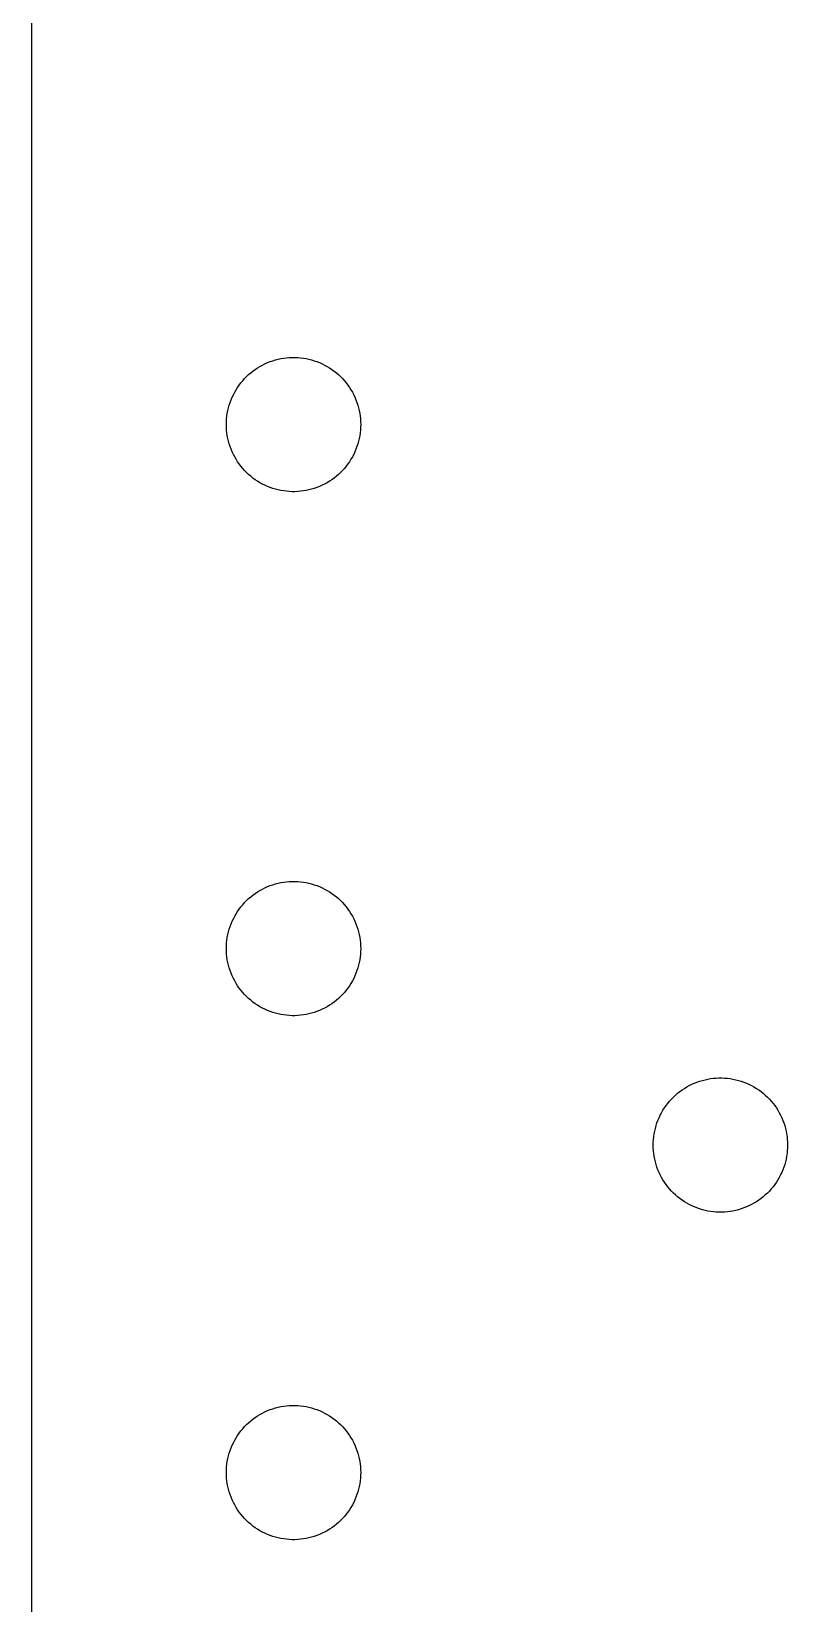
# Model space of a CAD drawing. Header units: metres. Extents: x 1 to 148, y -190 to 190.
# Drawn here: x 1.27 to 24.35, y -4 to 44 of the extents above; entities that cross this region are included whole.
import ezdxf

# ---------------------------------------------------------------- set-up
doc = ezdxf.new("R2010")
doc.units = ezdxf.units.M

msp = doc.modelspace()

# ---------------------------------------------------------------- linework, layer by layer
for p, q in [((1.26969, 184.15), (1.26969, -184.15)), ((7.96308, 33.5793), (8.03052, 33.6328)), ((8.03052, 33.6328), (8.09989, 33.6832)), ((8.09989, 33.6832), (8.17121, 33.7305)), ((8.17121, 33.7305), (8.24485, 33.7751)), ((8.24485, 33.7751), (8.32003, 33.8165)), ((8.32003, 33.8165), (8.39677, 33.8545)), ((8.39677, 33.8545), (8.47545, 33.8898)), ((8.47545, 33.8898), (8.55529, 33.9212)), ((8.55529, 33.9212), (8.63629, 33.9495)), ((8.63629, 33.9495), (8.71846, 33.9743)), ((8.71846, 33.9743), (8.80179, 33.9956)), ((8.80179, 33.9956), (8.8855, 34.0134)), ((8.8855, 34.0134), (8.97038, 34.0278)), ((8.97038, 34.0278), (9.05565, 34.0386)), ((9.05565, 34.0386), (9.14091, 34.0456)), ((9.14091, 34.0456), (9.22696, 34.0495)), ((9.22696, 34.0495), (9.31261, 34.0495)), ((9.31261, 34.0495), (9.39865, 34.0456)), ((9.39865, 34.0456), (9.48392, 34.0386)), ((9.48392, 34.0386), (9.56918, 34.0278)), ((9.56918, 34.0278), (9.65406, 34.0134)), ((9.65406, 34.0134), (9.73778, 33.9956)), ((9.73778, 33.9956), (9.82111, 33.9743)), ((9.82111, 33.9743), (9.90327, 33.9495)), ((9.90327, 33.9495), (9.98427, 33.9212)), ((9.98427, 33.9212), (10.0641, 33.8898)), ((10.0641, 33.8898), (10.1428, 33.8545)), ((10.1428, 33.8545), (10.2195, 33.8165)), ((10.2195, 33.8165), (10.2947, 33.7751)), ((10.2947, 33.7751), (10.3684, 33.7305)), ((10.3684, 33.7305), (10.4397, 33.6832)), ((10.4397, 33.6832), (10.509, 33.6328)), ((10.509, 33.6328), (10.5765, 33.5793)), ((7.51621, 33.0619), (7.56233, 33.1344)), ((7.56233, 33.1344), (7.61116, 33.2049)), ((7.61116, 33.2049), (7.6631, 33.2732)), ((7.6631, 33.2732), (7.71813, 33.3394)), ((7.71813, 33.3394), (7.77549, 33.403)), ((7.77549, 33.403), (7.83557, 33.4646)), ((7.83557, 33.4646), (7.89797, 33.5231)), ((7.89797, 33.5231), (7.96308, 33.5793)), ((10.5765, 33.5793), (10.6416, 33.5231)), ((10.6416, 33.5231), (10.704, 33.4646)), ((10.704, 33.4646), (10.7641, 33.403)), ((10.7641, 33.403), (10.8218, 33.3394)), ((10.8218, 33.3394), (10.8765, 33.2732)), ((10.8765, 33.2732), (10.9284, 33.2049)), ((10.9284, 33.2049), (10.9772, 33.1344)), ((10.9772, 33.1344), (11.0234, 33.0619)), ((7.30731, 32.5922), (7.33366, 32.674)), ((7.33366, 32.674), (7.36389, 32.7546)), ((7.36389, 32.7546), (7.39722, 32.8337)), ((7.39722, 32.8337), (7.43365, 32.9112)), ((7.43365, 32.9112), (7.47319, 32.9875)), ((7.47319, 32.9875), (7.51621, 33.0619)), ((11.0234, 33.0619), (11.0664, 32.9875)), ((11.0664, 32.9875), (11.1059, 32.9112)), ((11.1059, 32.9112), (11.1427, 32.8337)), ((11.1427, 32.8337), (11.1757, 32.7546)), ((11.1757, 32.7546), (11.2059, 32.674)), ((11.2059, 32.674), (11.2323, 32.5922)), ((7.22165, 32.0856), (7.22708, 32.1713)), ((7.22708, 32.1713), (7.23599, 32.2566)), ((7.23599, 32.2566), (7.24839, 32.3418)), ((7.24839, 32.3418), (7.26467, 32.4259)), ((7.26467, 32.4259), (7.28405, 32.5096)), ((7.28405, 32.5096), (7.30731, 32.5922)), ((11.2323, 32.5922), (11.2555, 32.5096)), ((11.2555, 32.5096), (11.2749, 32.4259)), ((11.2749, 32.4259), (11.2912, 32.3418)), ((11.2912, 32.3418), (11.3036, 32.2566)), ((11.3036, 32.2566), (11.3125, 32.1713)), ((11.3125, 32.1713), (11.3179, 32.0856)), ((7.21971, 32), (7.22165, 32.0856)), ((7.22165, 31.9139), (7.21971, 32)), ((7.22708, 31.8283), (7.22165, 31.9139)), ((7.23599, 31.743), (7.22708, 31.8283)), ((7.24839, 31.6578), (7.23599, 31.743)), ((11.3036, 31.743), (11.2912, 31.6578)), ((11.3125, 31.8283), (11.3036, 31.743)), ((11.3179, 31.9139), (11.3125, 31.8283)), ((11.3179, 32.0856), (11.3199, 32)), ((11.3199, 32), (11.3179, 31.9139)), ((7.26467, 31.5737), (7.24839, 31.6578)), ((7.28405, 31.4899), (7.26467, 31.5737)), ((7.30731, 31.4074), (7.28405, 31.4899)), ((7.33366, 31.3256), (7.30731, 31.4074)), ((7.36389, 31.245), (7.33366, 31.3256)), ((7.39722, 31.1659), (7.36389, 31.245)), ((11.1757, 31.245), (11.1427, 31.1659)), ((11.2059, 31.3256), (11.1757, 31.245)), ((11.2323, 31.4074), (11.2059, 31.3256)), ((11.2555, 31.4899), (11.2323, 31.4074)), ((11.2749, 31.5737), (11.2555, 31.4899)), ((11.2912, 31.6578), (11.2749, 31.5737)), ((7.43365, 31.0884), (7.39722, 31.1659)), ((7.47319, 31.0121), (7.43365, 31.0884)), ((7.51621, 30.938), (7.47319, 31.0121)), ((7.56233, 30.8652), (7.51621, 30.938)), ((7.61116, 30.795), (7.56233, 30.8652)), ((7.6631, 30.7264), (7.61116, 30.795)), ((7.71813, 30.6601), (7.6631, 30.7264)), ((10.8765, 30.7264), (10.8218, 30.6601)), ((10.9284, 30.795), (10.8765, 30.7264)), ((10.9772, 30.8652), (10.9284, 30.795)), ((11.0234, 30.938), (10.9772, 30.8652)), ((11.0664, 31.0121), (11.0234, 30.938)), ((11.1059, 31.0884), (11.0664, 31.0121)), ((11.1427, 31.1659), (11.1059, 31.0884)), ((7.77549, 30.5966), (7.71813, 30.6601)), ((7.83557, 30.535), (7.77549, 30.5966)), ((7.89797, 30.4764), (7.83557, 30.535)), ((7.96308, 30.4202), (7.89797, 30.4764)), ((8.03052, 30.3668), (7.96308, 30.4202)), ((8.09989, 30.3164), (8.03052, 30.3668)), ((8.17121, 30.2691), (8.09989, 30.3164)), ((8.24485, 30.2245), (8.17121, 30.2691)), ((10.3684, 30.2691), (10.2947, 30.2245)), ((10.4397, 30.3164), (10.3684, 30.2691)), ((10.509, 30.3668), (10.4397, 30.3164)), ((10.5765, 30.4202), (10.509, 30.3668)), ((10.6416, 30.4764), (10.5765, 30.4202)), ((10.704, 30.535), (10.6416, 30.4764)), ((10.7641, 30.5966), (10.704, 30.535)), ((10.8218, 30.6601), (10.7641, 30.5966)), ((8.32003, 30.183), (8.24485, 30.2245)), ((8.39677, 30.1451), (8.32003, 30.183)), ((8.47545, 30.1098), (8.39677, 30.1451)), ((8.55529, 30.0784), (8.47545, 30.1098)), ((8.63629, 30.0501), (8.55529, 30.0784)), ((8.71846, 30.0253), (8.63629, 30.0501)), ((8.80179, 30.004), (8.71846, 30.0253)), ((8.8855, 29.9862), (8.80179, 30.004)), ((8.97038, 29.9718), (8.8855, 29.9862)), ((9.05565, 29.961), (8.97038, 29.9718)), ((9.14091, 29.954), (9.05565, 29.961)), ((9.22696, 29.9501), (9.14091, 29.954)), ((9.31261, 29.9501), (9.22696, 29.9501)), ((9.39865, 29.954), (9.31261, 29.9501)), ((9.48392, 29.961), (9.39865, 29.954)), ((9.56918, 29.9718), (9.48392, 29.961)), ((9.65406, 29.9862), (9.56918, 29.9718)), ((9.73778, 30.004), (9.65406, 29.9862)), ((9.82111, 30.0253), (9.73778, 30.004)), ((9.90327, 30.0501), (9.82111, 30.0253)), ((9.98427, 30.0784), (9.90327, 30.0501)), ((10.0641, 30.1098), (9.98427, 30.0784)), ((10.1428, 30.1451), (10.0641, 30.1098)), ((10.2195, 30.183), (10.1428, 30.1451)), ((10.2947, 30.2245), (10.2195, 30.183)), ((8.17121, 17.7307), (8.24485, 17.7753)), ((8.24485, 17.7753), (8.32003, 17.8164)), ((8.32003, 17.8164), (8.39677, 17.8547)), ((8.39677, 17.8547), (8.47545, 17.8896)), ((8.47545, 17.8896), (8.55529, 17.9214)), ((8.55529, 17.9214), (8.63629, 17.9493)), ((8.63629, 17.9493), (8.71846, 17.9745)), ((8.71846, 17.9745), (8.80179, 17.9958)), ((8.80179, 17.9958), (8.8855, 18.0136)), ((8.8855, 18.0136), (8.97038, 18.028)), ((8.97038, 18.028), (9.05565, 18.0384)), ((9.05565, 18.0384), (9.14091, 18.0458)), ((9.14091, 18.0458), (9.22696, 18.0493)), ((9.22696, 18.0493), (9.31261, 18.0493)), ((9.31261, 18.0493), (9.39865, 18.0458)), ((9.39865, 18.0458), (9.48392, 18.0384)), ((9.48392, 18.0384), (9.56918, 18.028)), ((9.56918, 18.028), (9.65406, 18.0136)), ((9.65406, 18.0136), (9.73778, 17.9958)), ((9.73778, 17.9958), (9.82111, 17.9745)), ((9.82111, 17.9745), (9.90327, 17.9493)), ((9.90327, 17.9493), (9.98427, 17.9214)), ((9.98427, 17.9214), (10.0641, 17.8896)), ((10.0641, 17.8896), (10.1428, 17.8547)), ((10.1428, 17.8547), (10.2195, 17.8164)), ((10.2195, 17.8164), (10.2947, 17.7753)), ((10.2947, 17.7753), (10.3684, 17.7307)), ((7.6631, 17.273), (7.71813, 17.3393)), ((7.71813, 17.3393), (7.77549, 17.4032)), ((7.77549, 17.4032), (7.83557, 17.4644)), ((7.83557, 17.4644), (7.89797, 17.5233)), ((7.89797, 17.5233), (7.96308, 17.5795)), ((7.96308, 17.5795), (8.03052, 17.6326)), ((8.03052, 17.6326), (8.09989, 17.683)), ((8.09989, 17.683), (8.17121, 17.7307)), ((10.3684, 17.7307), (10.4397, 17.683)), ((10.4397, 17.683), (10.509, 17.6326)), ((10.509, 17.6326), (10.5765, 17.5795)), ((10.5765, 17.5795), (10.6416, 17.5233)), ((10.6416, 17.5233), (10.704, 17.4644)), ((10.704, 17.4644), (10.7641, 17.4032)), ((10.7641, 17.4032), (10.8218, 17.3393)), ((10.8218, 17.3393), (10.8765, 17.273)), ((7.36389, 16.7544), (7.39722, 16.8335)), ((7.39722, 16.8335), (7.43365, 16.9114)), ((7.43365, 16.9114), (7.47319, 16.9873)), ((7.47319, 16.9873), (7.51621, 17.0617)), ((7.51621, 17.0617), (7.56233, 17.1342)), ((7.56233, 17.1342), (7.61116, 17.2048)), ((7.61116, 17.2048), (7.6631, 17.273)), ((10.8765, 17.273), (10.9284, 17.2048)), ((10.9284, 17.2048), (10.9772, 17.1342)), ((10.9772, 17.1342), (11.0234, 17.0617)), ((11.0234, 17.0617), (11.0664, 16.9873)), ((11.0664, 16.9873), (11.1059, 16.9114)), ((11.1059, 16.9114), (11.1427, 16.8335)), ((11.1427, 16.8335), (11.1757, 16.7544)), ((7.23599, 16.2568), (7.24839, 16.3416)), ((7.24839, 16.3416), (7.26467, 16.4261)), ((7.26467, 16.4261), (7.28405, 16.5095)), ((7.28405, 16.5095), (7.30731, 16.5924)), ((7.30731, 16.5924), (7.33366, 16.6742)), ((7.33366, 16.6742), (7.36389, 16.7544)), ((11.1757, 16.7544), (11.2059, 16.6742)), ((11.2059, 16.6742), (11.2323, 16.5924)), ((11.2323, 16.5924), (11.2555, 16.5095)), ((11.2555, 16.5095), (11.2749, 16.4261)), ((11.2749, 16.4261), (11.2912, 16.3416)), ((11.2912, 16.3416), (11.3036, 16.2568)), ((7.21971, 15.9998), (7.22165, 16.0858)), ((7.22165, 15.9141), (7.21971, 15.9998)), ((7.22165, 16.0858), (7.22708, 16.1715)), ((7.22708, 15.8281), (7.22165, 15.9141)), ((7.22708, 16.1715), (7.23599, 16.2568)), ((11.3036, 16.2568), (11.3125, 16.1715)), ((11.3125, 16.1715), (11.3179, 16.0858)), ((11.3179, 15.9141), (11.3125, 15.8281)), ((11.3179, 16.0858), (11.3199, 15.9998)), ((11.3199, 15.9998), (11.3179, 15.9141)), ((7.23599, 15.7428), (7.22708, 15.8281)), ((7.24839, 15.658), (7.23599, 15.7428)), ((7.26467, 15.5735), (7.24839, 15.658)), ((7.28405, 15.4901), (7.26467, 15.5735)), ((7.30731, 15.4072), (7.28405, 15.4901)), ((7.33366, 15.3258), (7.30731, 15.4072)), ((11.2323, 15.4072), (11.2059, 15.3258)), ((11.2555, 15.4901), (11.2323, 15.4072)), ((11.2749, 15.5735), (11.2555, 15.4901)), ((11.2912, 15.658), (11.2749, 15.5735)), ((11.3036, 15.7428), (11.2912, 15.658)), ((11.3125, 15.8281), (11.3036, 15.7428)), ((7.36389, 15.2452), (7.33366, 15.3258)), ((7.39722, 15.1661), (7.36389, 15.2452)), ((7.43365, 15.0882), (7.39722, 15.1661)), ((7.47319, 15.0123), (7.43365, 15.0882)), ((7.51621, 14.9378), (7.47319, 15.0123)), ((7.56233, 14.8654), (7.51621, 14.9378)), ((11.0234, 14.9378), (10.9772, 14.8654)), ((11.0664, 15.0123), (11.0234, 14.9378)), ((11.1059, 15.0882), (11.0664, 15.0123)), ((11.1427, 15.1661), (11.1059, 15.0882)), ((11.1757, 15.2452), (11.1427, 15.1661)), ((11.2059, 15.3258), (11.1757, 15.2452)), ((7.61116, 14.7948), (7.56233, 14.8654)), ((7.6631, 14.7266), (7.61116, 14.7948)), ((7.71813, 14.6603), (7.6631, 14.7266)), ((7.77549, 14.5964), (7.71813, 14.6603)), ((7.83557, 14.5352), (7.77549, 14.5964)), ((7.89797, 14.4762), (7.83557, 14.5352)), ((7.96308, 14.4204), (7.89797, 14.4762)), ((8.03052, 14.367), (7.96308, 14.4204)), ((10.5765, 14.4204), (10.509, 14.367)), ((10.6416, 14.4762), (10.5765, 14.4204)), ((10.704, 14.5352), (10.6416, 14.4762)), ((10.7641, 14.5964), (10.704, 14.5352)), ((10.8218, 14.6603), (10.7641, 14.5964)), ((10.8765, 14.7266), (10.8218, 14.6603)), ((10.9284, 14.7948), (10.8765, 14.7266)), ((10.9772, 14.8654), (10.9284, 14.7948)), ((8.09989, 14.3166), (8.03052, 14.367)), ((8.17121, 14.2689), (8.09989, 14.3166)), ((8.24485, 14.2243), (8.17121, 14.2689)), ((8.32003, 14.1832), (8.24485, 14.2243)), ((8.39677, 14.1449), (8.32003, 14.1832)), ((8.47545, 14.11), (8.39677, 14.1449)), ((8.55529, 14.0782), (8.47545, 14.11)), ((8.63629, 14.0503), (8.55529, 14.0782)), ((8.71846, 14.0255), (8.63629, 14.0503)), ((8.80179, 14.0038), (8.71846, 14.0255)), ((8.8855, 13.986), (8.80179, 14.0038)), ((8.97038, 13.9716), (8.8855, 13.986)), ((9.05565, 13.9612), (8.97038, 13.9716)), ((9.14091, 13.9538), (9.05565, 13.9612)), ((9.22696, 13.9503), (9.14091, 13.9538)), ((9.31261, 13.9503), (9.22696, 13.9503)), ((9.39865, 13.9538), (9.31261, 13.9503)), ((9.48392, 13.9612), (9.39865, 13.9538)), ((9.56918, 13.9716), (9.48392, 13.9612)), ((9.65406, 13.986), (9.56918, 13.9716)), ((9.73778, 14.0038), (9.65406, 13.986)), ((9.82111, 14.0255), (9.73778, 14.0038)), ((9.90327, 14.0503), (9.82111, 14.0255)), ((9.98427, 14.0782), (9.90327, 14.0503)), ((10.0641, 14.11), (9.98427, 14.0782)), ((10.1428, 14.1449), (10.0641, 14.11)), ((10.2195, 14.1832), (10.1428, 14.1449)), ((10.2947, 14.2243), (10.2195, 14.1832)), ((10.3684, 14.2689), (10.2947, 14.2243)), ((10.4397, 14.3166), (10.3684, 14.2689)), ((10.509, 14.367), (10.4397, 14.3166)), ((21.8316, 11.9958), (21.9157, 12.0136)), ((21.9157, 12.0136), (22.0002, 12.0279)), ((22.0002, 12.0279), (22.0855, 12.0384)), ((22.0855, 12.0384), (22.1711, 12.0458)), ((22.1711, 12.0458), (22.2568, 12.0493)), ((22.2568, 12.0493), (22.3428, 12.0493)), ((22.3428, 12.0493), (22.4285, 12.0458)), ((22.4285, 12.0458), (22.5141, 12.0384)), ((22.5141, 12.0384), (22.5994, 12.0279)), ((22.5994, 12.0279), (22.6839, 12.0136)), ((22.6839, 12.0136), (22.768, 11.9958)), ((20.8654, 11.4644), (20.9282, 11.5233)), ((20.9282, 11.5233), (20.9933, 11.5795)), ((20.9933, 11.5795), (21.0603, 11.6326)), ((21.0603, 11.6326), (21.1297, 11.683)), ((21.1297, 11.683), (21.2014, 11.7307)), ((21.2014, 11.7307), (21.2747, 11.7753)), ((21.2747, 11.7753), (21.3502, 11.8163)), ((21.3502, 11.8163), (21.427, 11.8547)), ((21.427, 11.8547), (21.5053, 11.8896)), ((21.5053, 11.8896), (21.5851, 11.9214)), ((21.5851, 11.9214), (21.6665, 11.9497)), ((21.6665, 11.9497), (21.7487, 11.9745)), ((21.7487, 11.9745), (21.8316, 11.9958)), ((22.768, 11.9958), (22.8509, 11.9745)), ((22.8509, 11.9745), (22.9331, 11.9497)), ((22.9331, 11.9497), (23.0145, 11.9214)), ((23.0145, 11.9214), (23.0943, 11.8896)), ((23.0943, 11.8896), (23.1726, 11.8547)), ((23.1726, 11.8547), (23.2497, 11.8163)), ((23.2497, 11.8163), (23.3249, 11.7753)), ((23.3249, 11.7753), (23.3982, 11.7307)), ((23.3982, 11.7307), (23.4699, 11.683)), ((23.4699, 11.683), (23.5393, 11.6326)), ((23.5393, 11.6326), (23.6067, 11.5795)), ((23.6067, 11.5795), (23.6714, 11.5233)), ((23.6714, 11.5233), (23.7342, 11.4644)), ((20.5034, 10.9873), (20.5464, 11.0617)), ((20.5464, 11.0617), (20.5922, 11.1342)), ((20.5922, 11.1342), (20.6414, 11.2047)), ((20.6414, 11.2047), (20.6933, 11.2733)), ((20.6933, 11.2733), (20.748, 11.3392)), ((20.748, 11.3392), (20.8053, 11.4032)), ((20.8053, 11.4032), (20.8654, 11.4644)), ((23.7342, 11.4644), (23.7943, 11.4032)), ((23.7943, 11.4032), (23.8516, 11.3392)), ((23.8516, 11.3392), (23.9063, 11.2733)), ((23.9063, 11.2733), (23.9582, 11.2047)), ((23.9582, 11.2047), (24.0074, 11.1342)), ((24.0074, 11.1342), (24.0532, 11.0617)), ((24.0532, 11.0617), (24.0962, 10.9873)), ((20.3143, 10.5094), (20.3371, 10.5924)), ((20.3371, 10.5924), (20.3639, 10.6742)), ((20.3639, 10.6742), (20.3937, 10.7544)), ((20.3937, 10.7544), (20.427, 10.8334)), ((20.427, 10.8334), (20.4635, 10.9113)), ((20.4635, 10.9113), (20.5034, 10.9873)), ((24.0962, 10.9873), (24.1361, 10.9113)), ((24.1361, 10.9113), (24.1726, 10.8334)), ((24.1726, 10.8334), (24.2059, 10.7544)), ((24.2059, 10.7544), (24.2357, 10.6742)), ((24.2357, 10.6742), (24.2625, 10.5924)), ((24.2625, 10.5924), (24.2853, 10.5094)), ((20.2499, 9.99978), (20.2515, 10.0858)), ((20.2515, 10.0858), (20.2569, 10.1715)), ((20.2569, 10.1715), (20.2658, 10.2567)), ((20.2658, 10.2567), (20.2786, 10.3416)), ((20.2786, 10.3416), (20.2945, 10.4261)), ((20.2945, 10.4261), (20.3143, 10.5094)), ((24.2853, 10.5094), (24.3051, 10.4261)), ((24.3051, 10.4261), (24.321, 10.3416)), ((24.321, 10.3416), (24.3338, 10.2567)), ((24.3338, 10.2567), (24.3427, 10.1715)), ((24.3427, 10.1715), (24.3481, 10.0858)), ((24.3481, 10.0858), (24.3497, 9.99978)), ((20.2515, 9.91412), (20.2499, 9.99978)), ((20.2569, 9.82847), (20.2515, 9.91412)), ((20.2658, 9.74282), (20.2569, 9.82847)), ((20.2786, 9.65794), (20.2658, 9.74282)), ((20.2945, 9.57345), (20.2786, 9.65794)), ((24.321, 9.65794), (24.3051, 9.57345)), ((24.3338, 9.74282), (24.321, 9.65794)), ((24.3427, 9.82847), (24.3338, 9.74282)), ((24.3481, 9.91412), (24.3427, 9.82847)), ((24.3497, 9.99978), (24.3481, 9.91412)), ((20.3143, 9.49012), (20.2945, 9.57345)), ((20.3371, 9.40718), (20.3143, 9.49012)), ((20.3639, 9.32579), (20.3371, 9.40718)), ((20.3937, 9.24517), (20.3639, 9.32579)), ((20.427, 9.16611), (20.3937, 9.24517)), ((20.4635, 9.0882), (20.427, 9.16611)), ((24.1726, 9.16611), (24.1361, 9.0882)), ((24.2059, 9.24517), (24.1726, 9.16611)), ((24.2357, 9.32579), (24.2059, 9.24517)), ((24.2625, 9.40718), (24.2357, 9.32579)), ((24.2853, 9.49012), (24.2625, 9.40718)), ((24.3051, 9.57345), (24.2853, 9.49012)), ((20.5034, 9.01224), (20.4635, 9.0882)), ((20.5464, 8.93783), (20.5034, 9.01224)), ((20.5922, 8.86535), (20.5464, 8.93783)), ((20.6414, 8.79481), (20.5922, 8.86535)), ((20.6933, 8.7266), (20.6414, 8.79481)), ((20.748, 8.66032), (20.6933, 8.7266)), ((20.8053, 8.59637), (20.748, 8.66032)), ((23.8516, 8.66032), (23.7943, 8.59637)), ((23.9063, 8.7266), (23.8516, 8.66032)), ((23.9582, 8.79481), (23.9063, 8.7266)), ((24.0074, 8.86535), (23.9582, 8.79481)), ((24.0532, 8.93783), (24.0074, 8.86535)), ((24.0962, 9.01224), (24.0532, 8.93783)), ((24.1361, 9.0882), (24.0962, 9.01224)), ((20.8654, 8.53514), (20.8053, 8.59637)), ((20.9282, 8.47623), (20.8654, 8.53514)), ((20.9933, 8.42042), (20.9282, 8.47623)), ((21.0603, 8.36693), (20.9933, 8.42042)), ((21.1297, 8.31655), (21.0603, 8.36693)), ((21.2014, 8.26888), (21.1297, 8.31655)), ((21.2747, 8.2243), (21.2014, 8.26888)), ((21.3502, 8.18322), (21.2747, 8.2243)), ((21.427, 8.14485), (21.3502, 8.18322)), ((23.2497, 8.18322), (23.1726, 8.14485)), ((23.3249, 8.2243), (23.2497, 8.18322)), ((23.3982, 8.26888), (23.3249, 8.2243)), ((23.4699, 8.31655), (23.3982, 8.26888)), ((23.5393, 8.36693), (23.4699, 8.31655)), ((23.6067, 8.42042), (23.5393, 8.36693)), ((23.6714, 8.47623), (23.6067, 8.42042)), ((23.7342, 8.53514), (23.6714, 8.47623)), ((23.7943, 8.59637), (23.7342, 8.53514)), ((21.5053, 8.10997), (21.427, 8.14485)), ((21.5851, 8.07858), (21.5053, 8.10997)), ((21.6665, 8.05028), (21.5851, 8.07858)), ((21.7487, 8.02548), (21.6665, 8.05028)), ((21.8316, 8.00416), (21.7487, 8.02548)), ((21.9157, 7.98595), (21.8316, 8.00416)), ((22.0002, 7.97199), (21.9157, 7.98595)), ((22.0855, 7.96114), (22.0002, 7.97199)), ((22.1711, 7.95378), (22.0855, 7.96114)), ((22.2568, 7.95029), (22.1711, 7.95378)), ((22.3428, 7.95029), (22.2568, 7.95029)), ((22.4285, 7.95378), (22.3428, 7.95029)), ((22.5141, 7.96114), (22.4285, 7.95378)), ((22.5994, 7.97199), (22.5141, 7.96114)), ((22.6839, 7.98595), (22.5994, 7.97199)), ((22.768, 8.00416), (22.6839, 7.98595)), ((22.8509, 8.02548), (22.768, 8.00416)), ((22.9331, 8.05028), (22.8509, 8.02548)), ((23.0145, 8.07858), (22.9331, 8.05028)), ((23.0943, 8.10997), (23.0145, 8.07858)), ((23.1726, 8.14485), (23.0943, 8.10997)), ((8.47545, 1.88981), (8.55529, 1.9212)), ((8.55529, 1.9212), (8.63629, 1.94949)), ((8.63629, 1.94949), (8.71846, 1.9743)), ((8.71846, 1.9743), (8.80179, 1.99561)), ((8.80179, 1.99561), (8.8855, 2.01344)), ((8.8855, 2.01344), (8.97038, 2.02778)), ((8.97038, 2.02778), (9.05565, 2.03864)), ((9.05565, 2.03864), (9.14091, 2.04561)), ((9.14091, 2.04561), (9.22696, 2.04949)), ((9.22696, 2.04949), (9.31261, 2.04949)), ((9.31261, 2.04949), (9.39865, 2.04561)), ((9.39865, 2.04561), (9.48392, 2.03864)), ((9.48392, 2.03864), (9.56918, 2.02778)), ((9.56918, 2.02778), (9.65406, 2.01344)), ((9.65406, 2.01344), (9.73778, 1.99561)), ((9.73778, 1.99561), (9.82111, 1.9743)), ((9.82111, 1.9743), (9.90327, 1.94949)), ((9.90327, 1.94949), (9.98427, 1.9212)), ((9.98427, 1.9212), (10.0641, 1.88981)), ((7.77549, 1.40302), (7.83557, 1.46464)), ((7.83557, 1.46464), (7.89797, 1.52316)), ((7.89797, 1.52316), (7.96308, 1.57936)), ((7.96308, 1.57936), (8.03052, 1.63285)), ((8.03052, 1.63285), (8.09989, 1.68323)), ((8.09989, 1.68323), (8.17121, 1.73051)), ((8.17121, 1.73051), (8.24485, 1.77509)), ((8.24485, 1.77509), (8.32003, 1.81656)), ((8.32003, 1.81656), (8.39677, 1.85454)), ((8.39677, 1.85454), (8.47545, 1.88981)), ((10.0641, 1.88981), (10.1428, 1.85454)), ((10.1428, 1.85454), (10.2195, 1.81656)), ((10.2195, 1.81656), (10.2947, 1.77509)), ((10.2947, 1.77509), (10.3684, 1.73051)), ((10.3684, 1.73051), (10.4397, 1.68323)), ((10.4397, 1.68323), (10.509, 1.63285)), ((10.509, 1.63285), (10.5765, 1.57936)), ((10.5765, 1.57936), (10.6416, 1.52316)), ((10.6416, 1.52316), (10.704, 1.46464)), ((10.704, 1.46464), (10.7641, 1.40302)), ((7.43365, 0.91119), (7.47319, 0.98754)), ((7.47319, 0.98754), (7.51621, 1.06195)), ((7.51621, 1.06195), (7.56233, 1.13443)), ((7.56233, 1.13443), (7.61116, 1.20458)), ((7.61116, 1.20458), (7.6631, 1.27318)), ((7.6631, 1.27318), (7.71813, 1.33945)), ((7.71813, 1.33945), (7.77549, 1.40302)), ((10.7641, 1.40302), (10.8218, 1.33945)), ((10.8218, 1.33945), (10.8765, 1.27318)), ((10.8765, 1.27318), (10.9284, 1.20458)), ((10.9284, 1.20458), (10.9772, 1.13443)), ((10.9772, 1.13443), (11.0234, 1.06195)), ((11.0234, 1.06195), (11.0664, 0.98754)), ((11.0664, 0.98754), (11.1059, 0.91119)), ((7.26467, 0.42594), (7.28405, 0.50966)), ((7.28405, 0.50966), (7.30731, 0.59221)), ((7.30731, 0.59221), (7.33366, 0.67399)), ((7.33366, 0.67399), (7.36389, 0.7546)), ((7.36389, 0.7546), (7.39722, 0.83367)), ((7.39722, 0.83367), (7.43365, 0.91119)), ((11.1059, 0.91119), (11.1427, 0.83367)), ((11.1427, 0.83367), (11.1757, 0.7546)), ((11.1757, 0.7546), (11.2059, 0.67399)), ((11.2059, 0.67399), (11.2323, 0.59221)), ((11.2323, 0.59221), (11.2555, 0.50966)), ((11.2555, 0.50966), (11.2749, 0.42594)), ((7.21971, 0), (7.22165, 0.08565)), ((7.22165, -0.08565), (7.21971, 0)), ((7.22165, 0.08565), (7.22708, 0.17131)), ((7.22708, 0.17131), (7.23599, 0.25657)), ((7.23599, 0.25657), (7.24839, 0.34184)), ((7.24839, 0.34184), (7.26467, 0.42594)), ((11.2749, 0.42594), (11.2912, 0.34184)), ((11.2912, 0.34184), (11.3036, 0.25657)), ((11.3036, 0.25657), (11.3125, 0.17131)), ((11.3125, 0.17131), (11.3179, 0.08565)), ((11.3179, 0.08565), (11.3199, 0)), ((11.3199, 0), (11.3179, -0.08565)), ((7.22708, -0.17131), (7.22165, -0.08565)), ((7.23599, -0.25657), (7.22708, -0.17131)), ((7.24839, -0.34184), (7.23599, -0.25657)), ((7.26467, -0.42594), (7.24839, -0.34184)), ((7.28405, -0.50966), (7.26467, -0.42594)), ((11.2749, -0.42594), (11.2555, -0.50966)), ((11.2912, -0.34184), (11.2749, -0.42594)), ((11.3036, -0.25657), (11.2912, -0.34184)), ((11.3125, -0.17131), (11.3036, -0.25657)), ((11.3179, -0.08565), (11.3125, -0.17131)), ((7.30731, -0.59221), (7.28405, -0.50966)), ((7.33366, -0.67399), (7.30731, -0.59221)), ((7.36389, -0.7546), (7.33366, -0.67399)), ((7.39722, -0.83367), (7.36389, -0.7546)), ((7.43365, -0.91119), (7.39722, -0.83367)), ((7.47319, -0.98754), (7.43365, -0.91119)), ((11.1059, -0.91119), (11.0664, -0.98754)), ((11.1427, -0.83367), (11.1059, -0.91119)), ((11.1757, -0.7546), (11.1427, -0.83367)), ((11.2059, -0.67399), (11.1757, -0.7546)), ((11.2323, -0.59221), (11.2059, -0.67399)), ((11.2555, -0.50966), (11.2323, -0.59221)), ((7.51621, -1.06195), (7.47319, -0.98754)), ((7.56233, -1.13443), (7.51621, -1.06195)), ((7.61116, -1.20458), (7.56233, -1.13443)), ((7.6631, -1.27318), (7.61116, -1.20458)), ((7.71813, -1.33945), (7.6631, -1.27318)), ((7.77549, -1.40302), (7.71813, -1.33945)), ((7.83557, -1.46464), (7.77549, -1.40302)), ((10.7641, -1.40302), (10.704, -1.46464)), ((10.8218, -1.33945), (10.7641, -1.40302)), ((10.8765, -1.27318), (10.8218, -1.33945)), ((10.9284, -1.20458), (10.8765, -1.27318)), ((10.9772, -1.13443), (10.9284, -1.20458)), ((11.0234, -1.06195), (10.9772, -1.13443)), ((11.0664, -0.98754), (11.0234, -1.06195)), ((7.89797, -1.52316), (7.83557, -1.46464)), ((7.96308, -1.57936), (7.89797, -1.52316)), ((8.03052, -1.63285), (7.96308, -1.57936)), ((8.09989, -1.68323), (8.03052, -1.63285)), ((8.17121, -1.73051), (8.09989, -1.68323)), ((8.24485, -1.77509), (8.17121, -1.73051)), ((8.32003, -1.81656), (8.24485, -1.77509)), ((8.39677, -1.85454), (8.32003, -1.81656)), ((8.47545, -1.88981), (8.39677, -1.85454)), ((8.55529, -1.9212), (8.47545, -1.88981)), ((10.0641, -1.88981), (9.98427, -1.9212)), ((10.1428, -1.85454), (10.0641, -1.88981)), ((10.2195, -1.81656), (10.1428, -1.85454)), ((10.2947, -1.77509), (10.2195, -1.81656)), ((10.3684, -1.73051), (10.2947, -1.77509)), ((10.4397, -1.68323), (10.3684, -1.73051)), ((10.509, -1.63285), (10.4397, -1.68323)), ((10.5765, -1.57936), (10.509, -1.63285)), ((10.6416, -1.52316), (10.5765, -1.57936)), ((10.704, -1.46464), (10.6416, -1.52316)), ((8.63629, -1.94949), (8.55529, -1.9212)), ((8.71846, -1.9743), (8.63629, -1.94949)), ((8.80179, -1.99561), (8.71846, -1.9743)), ((8.8855, -2.01344), (8.80179, -1.99561)), ((8.97038, -2.02778), (8.8855, -2.01344)), ((9.05565, -2.03864), (8.97038, -2.02778)), ((9.14091, -2.04561), (9.05565, -2.03864)), ((9.22696, -2.04949), (9.14091, -2.04561)), ((9.31261, -2.04949), (9.22696, -2.04949)), ((9.39865, -2.04561), (9.31261, -2.04949)), ((9.48392, -2.03864), (9.39865, -2.04561)), ((9.56918, -2.02778), (9.48392, -2.03864)), ((9.65406, -2.01344), (9.56918, -2.02778)), ((9.73778, -1.99561), (9.65406, -2.01344)), ((9.82111, -1.9743), (9.73778, -1.99561)), ((9.90327, -1.94949), (9.82111, -1.9743)), ((9.98427, -1.9212), (9.90327, -1.94949))]:
    msp.add_line(p, q)

doc.saveas('drawing.dxf')
